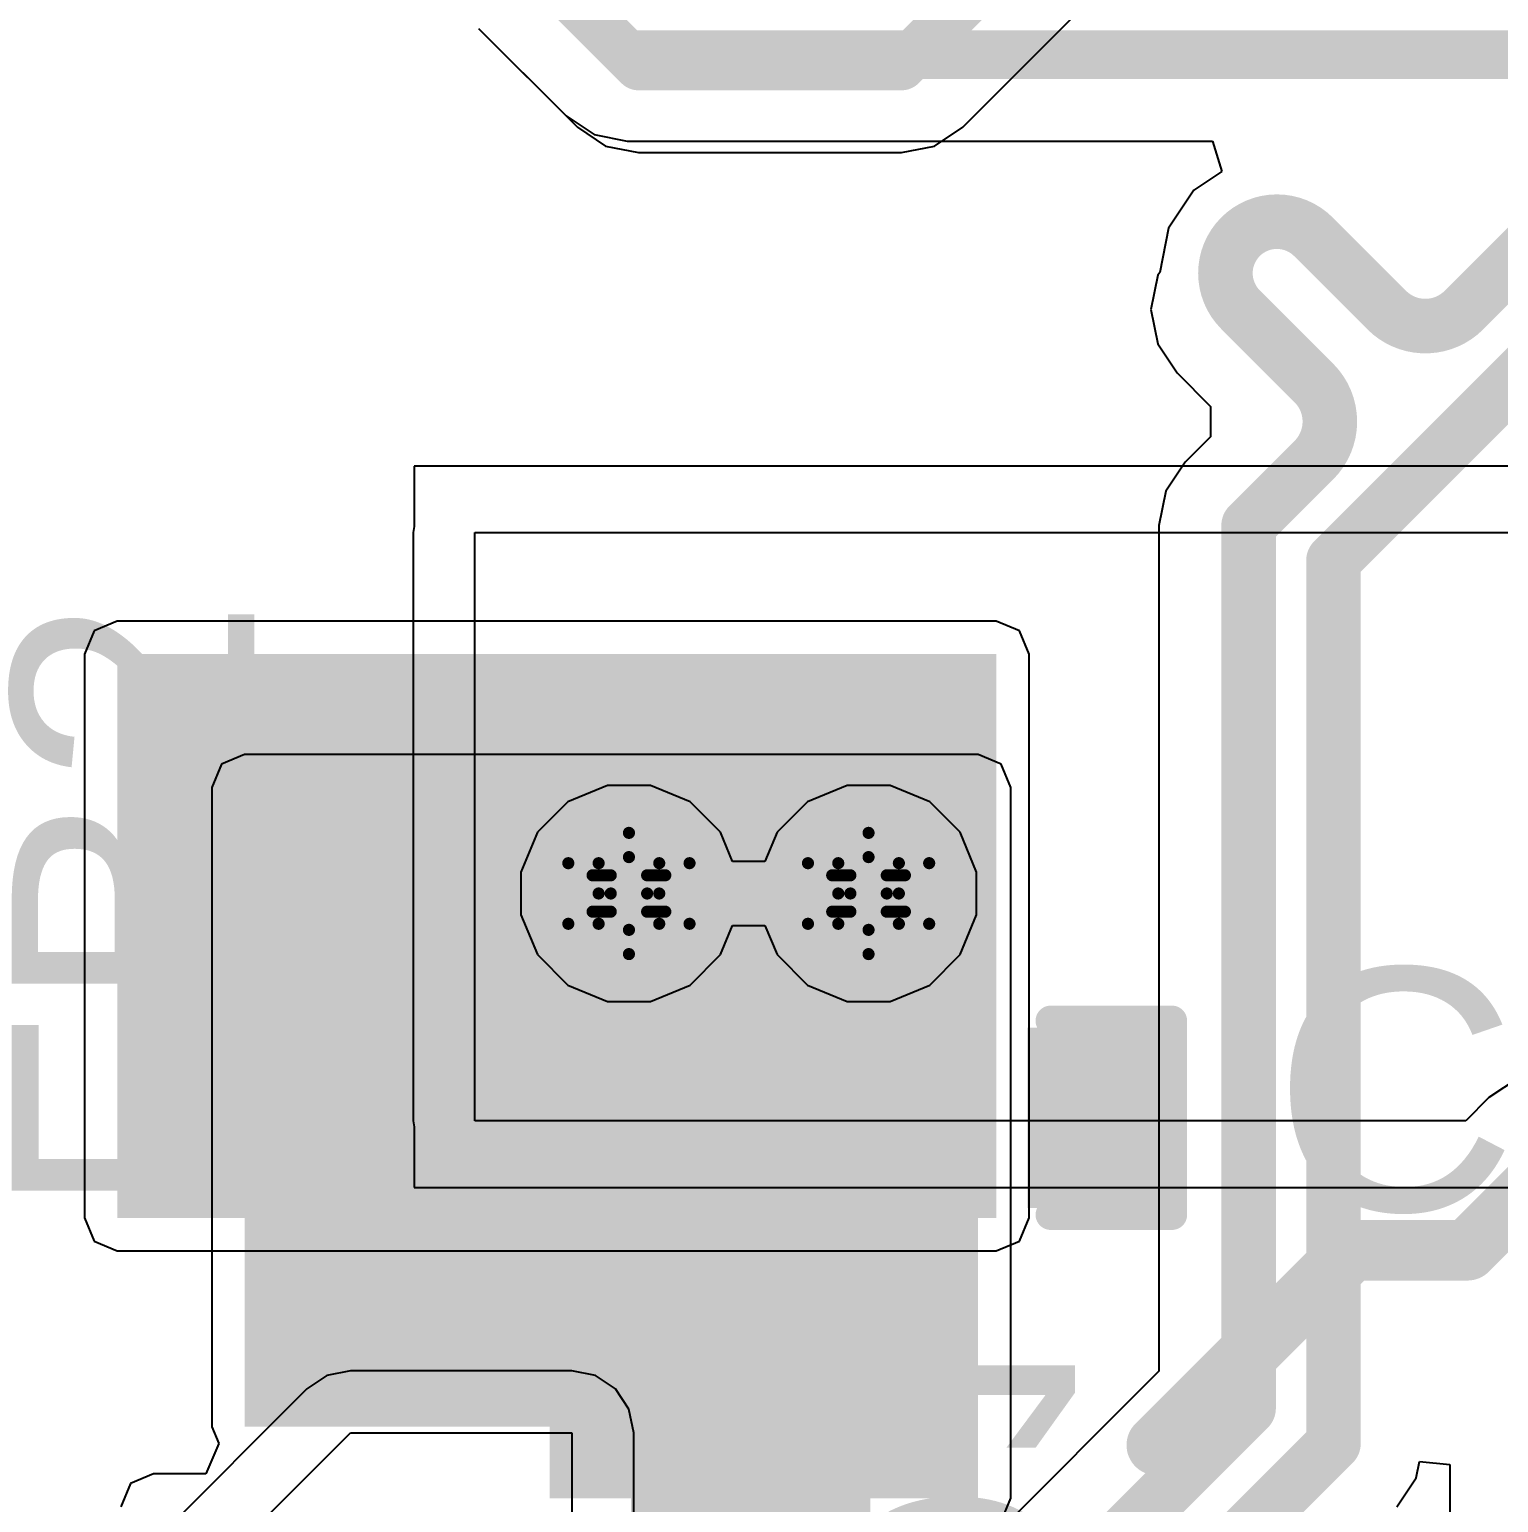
# Model space of a CAD drawing. Header units: inches. Extents: x -2.7 to 10.9, y -2.9 to 7.4.
# Drawn here: x -0.5815 to -0.3391, y 0.146 to 0.389 of the extents above; entities that cross this region are included whole.
import ezdxf

# ---------------------------------------------------------------- set-up
doc = ezdxf.new("R2010")
doc.units = ezdxf.units.IN
doc.header["$MEASUREMENT"] = 0
for name, color, linetype in [('Board Outline', 216, 'Continuous'), ('Bottom Layer', 5, 'Continuous'), ('Bottom Overlay', 54, 'Continuous'), ('Bottom Solder', 6, 'Continuous'), ('Drill Drawing', 1, 'Continuous'), ('Layer 2', 16, 'Continuous'), ('Layer 3', 76, 'Continuous'), ('Top Layer', 1, 'Continuous'), ('Top Overlay', 2, 'Continuous'), ('Top Paste', 8, 'Continuous'), ('Top Solder', 216, 'Continuous'), ('Via Holes', 16, 'Continuous')]:
    doc.layers.add(name, color=color, linetype=linetype)
doc.styles.add('Arial', font='', dxfattribs={"height": 0.2})
doc.styles.get('Arial').set_extended_font_data('Arial')

# ---------------------------------------------------------------- blocks, each defined once
blk = doc.blocks.new('IND_0603__1608_M_______258')
at = {"layer": 'Top Layer'}
for points in [[(-0.03937, 0.01574805), (-0.015748, 0.01574805), (-0.015748, -0.01574805), (-0.03937, -0.01574805)], [(0.0157481, 0.01574805), (0.0393701, 0.01574805), (0.0393701, -0.01574805), (0.0157481, -0.01574805)]]:
    blk.add_hatch(color=1, dxfattribs=at).paths.add_polyline_path(points)
at = {"layer": 'Top Paste'}
for points in [[(-0.03937, 0.01574805), (-0.015748, 0.01574805), (-0.015748, -0.01574805), (-0.03937, -0.01574805)], [(0.0157481, 0.01574805), (0.0393701, 0.01574805), (0.0393701, -0.01574805), (0.0157481, -0.01574805)]]:
    blk.add_hatch(color=8, dxfattribs=at).paths.add_polyline_path(points)
at = {"layer": 'Top Solder'}
for points in [[(-0.04337, 0.01974805), (-0.011748, 0.01974805), (-0.011748, -0.01974805), (-0.04337, -0.01974805)], [(0.0117481, 0.01974805), (0.0433701, 0.01974805), (0.0433701, -0.01974805), (0.0117481, -0.01974805)]]:
    blk.add_hatch(color=216, dxfattribs=at).paths.add_polyline_path(points)
at = {"layer": 'Top Overlay'}
for points in [[(-0.008, 0.018, 0.005, 0.005, 0), (0.009, 0.018, 0.005, 0.005, 0)], [(-0.008, -0.018, 0.005, 0.005, 0), (0.009, -0.018, 0.005, 0.005, 0)]]:
    blk.add_lwpolyline(points, format="xyseb", dxfattribs=at)
for points in [[(-0.00925, 0.018, 0.0025, 0.0025, 1), (-0.00675, 0.018, 0.0025, 0.0025, 1)], [(0.00775, 0.018, 0.0025, 0.0025, 1), (0.01025, 0.018, 0.0025, 0.0025, 1)], [(-0.00925, -0.018, 0.0025, 0.0025, 1), (-0.00675, -0.018, 0.0025, 0.0025, 1)], [(0.00775, -0.018, 0.0025, 0.0025, 1), (0.01025, -0.018, 0.0025, 0.0025, 1)]]:
    blk.add_lwpolyline(points, format="xyseb", close=True, dxfattribs=at)
blk = doc.blocks.new('C___0402_333')
at = {"layer": 'Top Layer'}
for points in [[(-0.0275, -0.0125), (-0.0275, 0.0125), (-0.009499999999999998, 0.0125), (-0.009500000000000001, -0.0125)], [(0.009499999999999998, -0.0125), (0.009500000000000001, 0.0125), (0.0275, 0.0125), (0.0275, -0.0125)]]:
    blk.add_hatch(color=1, dxfattribs=at).paths.add_polyline_path(points)
at = {"layer": 'Top Paste'}
for points in [[(-0.0275, -0.0125), (-0.0275, 0.0125), (-0.009499999999999998, 0.0125), (-0.009500000000000001, -0.0125)], [(0.009499999999999998, -0.0125), (0.009500000000000001, 0.0125), (0.0275, 0.0125), (0.0275, -0.0125)]]:
    blk.add_hatch(color=8, dxfattribs=at).paths.add_polyline_path(points)
at = {"layer": 'Top Solder'}
for points in [[(-0.0298622, -0.0148622), (-0.0298622, 0.0148622), (-0.007137799999999999, 0.0148622), (-0.007137800000000001, -0.0148622)], [(0.007137799999999999, -0.0148622), (0.007137800000000001, 0.0148622), (0.0298622, 0.0148622), (0.0298622, -0.0148622)]]:
    blk.add_hatch(color=216, dxfattribs=at).paths.add_polyline_path(points)
at = {"layer": 'Top Overlay'}
for points in [[(-0.031, 0.016, 0.005, 0.005, 0), (-0.031, -0.016, 0.005, 0.005, 0)], [(-0.011, 0.016, 0.005, 0.005, 0), (-0.031, 0.016, 0.005, 0.005, 0)], [(0.031, 0.016, 0.005, 0.005, 0), (0.011, 0.016, 0.005, 0.005, 0)], [(0.031, 0.016, 0.005, 0.005, 0), (0.031, -0.016, 0.005, 0.005, 0)], [(-0.011, -0.016, 0.005, 0.005, 0), (-0.031, -0.016, 0.005, 0.005, 0)], [(0.031, -0.016, 0.005, 0.005, 0), (0.011, -0.016, 0.005, 0.005, 0)]]:
    blk.add_lwpolyline(points, format="xyseb", dxfattribs=at)
for points in [[(-0.03225, 0.016, 0.0025, 0.0025, 1), (-0.02975, 0.016, 0.0025, 0.0025, 1)], [(-0.03225, 0.016, 0.0025, 0.0025, 1), (-0.02975, 0.016, 0.0025, 0.0025, 1)], [(-0.01225, 0.016, 0.0025, 0.0025, 1), (-0.00975, 0.016, 0.0025, 0.0025, 1)], [(0.00975, 0.016, 0.0025, 0.0025, 1), (0.01225, 0.016, 0.0025, 0.0025, 1)], [(0.02975, 0.016, 0.0025, 0.0025, 1), (0.03225, 0.016, 0.0025, 0.0025, 1)], [(0.02975, 0.016, 0.0025, 0.0025, 1), (0.03225, 0.016, 0.0025, 0.0025, 1)], [(-0.03225, -0.016, 0.0025, 0.0025, 1), (-0.02975, -0.016, 0.0025, 0.0025, 1)], [(-0.03225, -0.016, 0.0025, 0.0025, 1), (-0.02975, -0.016, 0.0025, 0.0025, 1)], [(-0.01225, -0.016, 0.0025, 0.0025, 1), (-0.00975, -0.016, 0.0025, 0.0025, 1)], [(0.00975, -0.016, 0.0025, 0.0025, 1), (0.01225, -0.016, 0.0025, 0.0025, 1)], [(0.02975, -0.016, 0.0025, 0.0025, 1), (0.03225, -0.016, 0.0025, 0.0025, 1)], [(0.02975, -0.016, 0.0025, 0.0025, 1), (0.03225, -0.016, 0.0025, 0.0025, 1)]]:
    blk.add_lwpolyline(points, format="xyseb", close=True, dxfattribs=at)

msp = doc.modelspace()

# ---------------------------------------------------------------- hatches: boundary and pattern name
at = {"layer": 'Bottom Layer'}
msp.add_hatch(color=5, dxfattribs=at).paths.add_polyline_path([(-0.567, 0.1929815), (-0.422, 0.1929815), (-0.422, 0.2859999), (-0.567, 0.2859999)])
h = msp.add_hatch(color=5, dxfattribs=at)
edge = h.paths.add_edge_path()
edge.add_arc((-0.482586, 0.2464933), 0.011811, 0, 360)
h = msp.add_hatch(color=5, dxfattribs=at)
edge = h.paths.add_edge_path()
edge.add_arc((-0.4430551, 0.2464933), 0.011811, 0, 360)
at = {"layer": 'Bottom Solder'}
h = msp.add_hatch(color=6, dxfattribs=at)
edge = h.paths.add_edge_path()
edge.add_arc((-0.482586, 0.2464933), 0.015811, 0, 360)
h = msp.add_hatch(color=6, dxfattribs=at)
edge = h.paths.add_edge_path()
edge.add_arc((-0.4430551, 0.2464933), 0.015811, 0, 360)
at = {"layer": 'Layer 2'}
h = msp.add_hatch(color=16, dxfattribs=at)
edge = h.paths.add_edge_path()
edge.add_arc((-0.482586, 0.2464933), 0.011811, 0, 360)
h = msp.add_hatch(color=16, dxfattribs=at)
edge = h.paths.add_edge_path()
edge.add_arc((-0.4430551, 0.2464933), 0.011811, 0, 360)
at = {"layer": 'Layer 3'}
h = msp.add_hatch(color=76, dxfattribs=at)
edge = h.paths.add_edge_path()
edge.add_arc((-0.482586, 0.2464933), 0.011811, 0, 360)
h = msp.add_hatch(color=76, dxfattribs=at)
edge = h.paths.add_edge_path()
edge.add_arc((-0.4430551, 0.2464933), 0.011811, 0, 360)
at = {"layer": 'Top Layer'}
for points in [[(-0.546, 0.1585327), (-0.425, 0.1585327), (-0.425, 0.2639999), (-0.546, 0.2639999)], [(-0.425, 0.264), (-0.495684, 0.264), (-0.495684, 0.1467216), (-0.425, 0.1467216)]]:
    msp.add_hatch(color=1, dxfattribs=at).paths.add_polyline_path(points)
h = msp.add_hatch(color=1, dxfattribs=at)
edge = h.paths.add_edge_path()
edge.add_arc((-0.482586, 0.2464933), 0.011811, 0, 360)
h = msp.add_hatch(color=1, dxfattribs=at)
edge = h.paths.add_edge_path()
edge.add_arc((-0.4430551, 0.2464933), 0.011811, 0, 360)
at = {"layer": 'Top Solder'}
h = msp.add_hatch(color=216, dxfattribs=at)
edge = h.paths.add_edge_path()
edge.add_arc((-0.482586, 0.2464933), 0.015811, 0, 360)
h = msp.add_hatch(color=216, dxfattribs=at)
edge = h.paths.add_edge_path()
edge.add_arc((-0.4430551, 0.2464933), 0.015811, 0, 360)
at = {"layer": 'Via Holes'}
h = msp.add_hatch(color=7, dxfattribs=at)
edge = h.paths.add_edge_path()
edge.add_arc((-0.482586, 0.2464933), 0.0059055, 0, 360)
h = msp.add_hatch(color=7, dxfattribs=at)
edge = h.paths.add_edge_path()
edge.add_arc((-0.4430551, 0.2464933), 0.0059055, 0, 360)

# ---------------------------------------------------------------- linework, layer by layer
at = {"layer": 'Board Outline'}
msp.add_lwpolyline([(-2.4996904, 1.3779521, 0.005, 0.005, -0.7405986761017942), (2.8432952, 0.250751, 0.005, 0.005, 0)], format="xyseb", dxfattribs=at)
at = {"layer": 'Bottom Layer'}
for p, q in [((-0.507376, 0.389189), (-0.4929583, 0.3747713)), ((-0.4929583, 0.3747713), (-0.4883273, 0.3716771)), ((-0.4883273, 0.3716771), (-0.4828648, 0.3705904)), ((-0.4828648, 0.3705904), (-0.4828643, 0.3705905)), ((-0.4828643, 0.3705905), (-0.3863046, 0.3705905)), ((-0.3863046, 0.3705905), (-0.3847879, 0.3655905)), ((-0.3847879, 0.3655905), (-0.3893835, 0.36252)), ((-0.3893838, 0.3625196), (-0.393583, 0.3562349)), ((-0.3893836, 0.3625201), (-0.3893839, 0.3625197)), ((-0.3893839, 0.3625197), (-0.3893838, 0.3625196)), ((-0.3893835, 0.36252), (-0.3893836, 0.3625201)), ((-0.393583, 0.3562349), (-0.3950317, 0.3489518)), ((-0.3953546, 0.3484685), (-0.3964799, 0.3428109)), ((-0.3950317, 0.3489518), (-0.3953546, 0.3484685)), ((-0.3964799, 0.3428109), (-0.3953545, 0.3371533)), ((-0.3953545, 0.3371533), (-0.3921498, 0.332357)), ((-0.3921498, 0.332357), (-0.386635, 0.3268423)), ((-0.386635, 0.3268423), (-0.3866349, 0.3218422)), ((-0.3866349, 0.3218422), (-0.3908143, 0.3176628)), ((-0.3908143, 0.3176628), (-0.3940191, 0.3128665)), ((-0.3940191, 0.3128665), (-0.3951445, 0.3072089)), ((-0.3951445, 0.3072089), (-0.3951445, 0.1676822)), ((-0.5708269, 0.2898269), (-0.572412, 0.286)), ((-0.567, 0.291412), (-0.5708269, 0.2898269)), ((-0.422, 0.291412), (-0.567, 0.291412)), ((-0.4181731, 0.2898269), (-0.422, 0.291412)), ((-0.416588, 0.286), (-0.4181731, 0.2898269)), ((-0.572412, 0.286), (-0.572412, 0.1929815)), ((-0.416588, 0.1929815), (-0.416588, 0.286)), ((-0.572412, 0.1929815), (-0.5708269, 0.1891546)), ((-0.4181731, 0.1891546), (-0.416588, 0.1929815)), ((-0.5708269, 0.1891546), (-0.567, 0.1875695)), ((-0.567, 0.1875695), (-0.422, 0.1875695)), ((-0.422, 0.1875695), (-0.4181731, 0.1891546)), ((-0.5284978, 0.1677442), (-0.5323996, 0.1669681)), ((-0.492, 0.1677442), (-0.5284978, 0.1677442)), ((-0.4880982, 0.1669681), (-0.492, 0.1677442)), ((-0.3951445, 0.1676822), (-0.4425571, 0.1202695)), ((-0.5323996, 0.1669681), (-0.5357074, 0.1647579)), ((-0.4847904, 0.1647579), (-0.4880982, 0.1669681)), ((-0.5357074, 0.1647579), (-0.5789808, 0.1214844)), ((-0.4825802, 0.1614501), (-0.4847904, 0.1647579)), ((-0.4818041, 0.1575483), (-0.4825802, 0.1614501)), ((-0.5747575, 0.1112885), (-0.5284978, 0.1575483)), ((-0.5284978, 0.1575483), (-0.492, 0.1575483)), ((-0.492, 0.1575483), (-0.492, 0.0482964)), ((-0.4818041, 0.08845), (-0.4818041, 0.1575483)), ((-0.3527017, 0.1501019), (-0.3521716, 0.1527667)), ((-0.3521716, 0.1527667), (-0.3471716, 0.1522743)), ((-0.3471716, 0.1522743), (-0.3471716, 0.0433288)), ((-0.3559064, 0.1453056), (-0.3527017, 0.1501019))]:
    msp.add_line(p, q, dxfattribs=at)
for points in [[(-0.505, 0.407, 0.008, 0.008, 0), (-0.4828648, 0.3848648, 0.008, 0.008, 0)], [(-0.4828648, 0.3848648, 0.008, 0.008, 0), (-0.260069, 0.3848648, 0.008, 0.008, 0)], [(-0.3448422, 0.3427271, 0.009, 0.009, 0), (-0.3209013, 0.366668, 0.009, 0.009, 0)], [(-0.3816958, 0.3548319, 0.009, 0.009, -0.4142086892745632), (-0.3696751, 0.3548318, 0.009, 0.009, 0)], [(-0.3816958, 0.3428111, 0.009, 0.009, -0.4142135623730951), (-0.3816958, 0.3548319, 0.009, 0.009, 0)], [(-0.3696751, 0.3548318, 0.009, 0.009, 0), (-0.3575702, 0.3427271, 0.009, 0.009, 0)], [(-0.3663604, 0.30141, 0.009, 0.009, 0), (-0.3151024, 0.352668, 0.009, 0.009, 0)], [(-0.3816959, 0.342811, 0.009, 0.009, 0), (-0.369591, 0.3307063, 0.009, 0.009, 0)], [(-0.3575703, 0.342727, 0.009, 0.009, 0), (-0.3575702, 0.3427271, 0.009, 0.009, 0)], [(-0.3448422, 0.3427271, 0.009, 0.009, -0.4142181647253174), (-0.3575702, 0.3427271, 0.009, 0.009, 0)], [(-0.3695911, 0.3307062, 0.009, 0.009, 0), (-0.369591, 0.3307063, 0.009, 0.009, 0)], [(-0.369591, 0.3307063, 0.009, 0.009, -0.4142135623730951), (-0.369591, 0.3179783, 0.009, 0.009, 0)], [(-0.3727732, 0.3147961, 0.009, 0.009, 0), (-0.369591, 0.3179783, 0.009, 0.009, 0)], [(-0.3803604, 0.3072089, 0.009, 0.009, 0), (-0.3727732, 0.3147961, 0.009, 0.009, 0)], [(-0.3803604, 0.1615584, 0.009, 0.009, 0), (-0.3803604, 0.3072089, 0.009, 0.009, 0)], [(-0.3663604, 0.1557595, 0.009, 0.009, 0), (-0.3663604, 0.30141, 0.009, 0.009, 0)], [(-0.4321032, 0.1098156, 0.009, 0.009, 0), (-0.3803604, 0.1615584, 0.009, 0.009, 0)], [(-0.4181032, 0.1040167, 0.009, 0.009, 0), (-0.3663604, 0.1557595, 0.009, 0.009, 0)]]:
    msp.add_lwpolyline(points, format="xyseb", dxfattribs=at)
for points in [[(-0.4848648, 0.3848648, 0.004, 0.004, 1), (-0.4808648, 0.3848648, 0.004, 0.004, 1)], [(-0.4848648, 0.3848648, 0.004, 0.004, 1), (-0.4808648, 0.3848648, 0.004, 0.004, 1)], [(-0.3839458, 0.3548319, 0.0045, 0.0045, 1), (-0.3794458, 0.3548319, 0.0045, 0.0045, 1)], [(-0.3839458, 0.3548319, 0.0045, 0.0045, 1), (-0.3794458, 0.3548319, 0.0045, 0.0045, 1)], [(-0.3719251, 0.3548318, 0.0045, 0.0045, 1), (-0.3674251, 0.3548318, 0.0045, 0.0045, 1)], [(-0.3719251, 0.3548318, 0.0045, 0.0045, 1), (-0.3674251, 0.3548318, 0.0045, 0.0045, 1)], [(-0.3839459, 0.342811, 0.0045, 0.0045, 1), (-0.3794459, 0.342811, 0.0045, 0.0045, 1)], [(-0.3839458, 0.3428111, 0.0045, 0.0045, 1), (-0.3794458, 0.3428111, 0.0045, 0.0045, 1)], [(-0.3598203, 0.342727, 0.0045, 0.0045, 1), (-0.3553203, 0.342727, 0.0045, 0.0045, 1)], [(-0.3598202, 0.3427271, 0.0045, 0.0045, 1), (-0.3553202, 0.3427271, 0.0045, 0.0045, 1)], [(-0.3598202, 0.3427271, 0.0045, 0.0045, 1), (-0.3553202, 0.3427271, 0.0045, 0.0045, 1)], [(-0.3598202, 0.3427271, 0.0045, 0.0045, 1), (-0.3553202, 0.3427271, 0.0045, 0.0045, 1)], [(-0.3470922, 0.3427271, 0.0045, 0.0045, 1), (-0.3425922, 0.3427271, 0.0045, 0.0045, 1)], [(-0.3470922, 0.3427271, 0.0045, 0.0045, 1), (-0.3425922, 0.3427271, 0.0045, 0.0045, 1)], [(-0.3718411, 0.3307062, 0.0045, 0.0045, 1), (-0.3673411, 0.3307062, 0.0045, 0.0045, 1)], [(-0.371841, 0.3307063, 0.0045, 0.0045, 1), (-0.367341, 0.3307063, 0.0045, 0.0045, 1)], [(-0.371841, 0.3307063, 0.0045, 0.0045, 1), (-0.367341, 0.3307063, 0.0045, 0.0045, 1)], [(-0.371841, 0.3307063, 0.0045, 0.0045, 1), (-0.367341, 0.3307063, 0.0045, 0.0045, 1)], [(-0.371841, 0.3179783, 0.0045, 0.0045, 1), (-0.367341, 0.3179783, 0.0045, 0.0045, 1)], [(-0.371841, 0.3179783, 0.0045, 0.0045, 1), (-0.367341, 0.3179783, 0.0045, 0.0045, 1)], [(-0.3750232, 0.3147961, 0.0045, 0.0045, 1), (-0.3705232, 0.3147961, 0.0045, 0.0045, 1)], [(-0.3750232, 0.3147961, 0.0045, 0.0045, 1), (-0.3705232, 0.3147961, 0.0045, 0.0045, 1)], [(-0.3826104, 0.3072089, 0.0045, 0.0045, 1), (-0.3781104, 0.3072089, 0.0045, 0.0045, 1)], [(-0.3826104, 0.3072089, 0.0045, 0.0045, 1), (-0.3781104, 0.3072089, 0.0045, 0.0045, 1)], [(-0.3686104, 0.30141, 0.0045, 0.0045, 1), (-0.3641104, 0.30141, 0.0045, 0.0045, 1)], [(-0.3686104, 0.30141, 0.0045, 0.0045, 1), (-0.3641104, 0.30141, 0.0045, 0.0045, 1)], [(-0.3826104, 0.1615584, 0.0045, 0.0045, 1), (-0.3781104, 0.1615584, 0.0045, 0.0045, 1)], [(-0.3826104, 0.1615584, 0.0045, 0.0045, 1), (-0.3781104, 0.1615584, 0.0045, 0.0045, 1)], [(-0.3686104, 0.1557595, 0.0045, 0.0045, 1), (-0.3641104, 0.1557595, 0.0045, 0.0045, 1)], [(-0.3686104, 0.1557595, 0.0045, 0.0045, 1), (-0.3641104, 0.1557595, 0.0045, 0.0045, 1)]]:
    msp.add_lwpolyline(points, format="xyseb", close=True, dxfattribs=at)
at = {"layer": 'Drill Drawing'}
for points in [[(-0.487586, 0.2514933, 0.002, 0.002, 0), (-0.482586, 0.2564933, 0.002, 0.002, 0)], [(-0.482586, 0.2564933, 0.002, 0.002, 0), (-0.477586, 0.2514933, 0.002, 0.002, 0)], [(-0.4480551, 0.2514933, 0.002, 0.002, 0), (-0.4430551, 0.2564933, 0.002, 0.002, 0)], [(-0.4430551, 0.2564933, 0.002, 0.002, 0), (-0.4380551, 0.2514933, 0.002, 0.002, 0)], [(-0.485586, 0.2494933, 0.002, 0.002, 0), (-0.482586, 0.2524933, 0.002, 0.002, 0)], [(-0.482586, 0.2524933, 0.002, 0.002, 0), (-0.479586, 0.2494933, 0.002, 0.002, 0)], [(-0.4460551, 0.2494933, 0.002, 0.002, 0), (-0.4430551, 0.2524933, 0.002, 0.002, 0)], [(-0.4430551, 0.2524933, 0.002, 0.002, 0), (-0.4400551, 0.2494933, 0.002, 0.002, 0)], [(-0.492586, 0.2514933, 0.002, 0.002, 0), (-0.487586, 0.2464933, 0.002, 0.002, 0)], [(-0.492586, 0.2514933, 0.002, 0.002, 0), (-0.487586, 0.2514933, 0.002, 0.002, 0)], [(-0.488586, 0.2494933, 0.002, 0.002, 0), (-0.485586, 0.2464933, 0.002, 0.002, 0)], [(-0.488586, 0.2494933, 0.002, 0.002, 0), (-0.485586, 0.2494933, 0.002, 0.002, 0)], [(-0.479586, 0.2494933, 0.002, 0.002, 0), (-0.476586, 0.2494933, 0.002, 0.002, 0)], [(-0.479586, 0.2464933, 0.002, 0.002, 0), (-0.476586, 0.2494933, 0.002, 0.002, 0)], [(-0.477586, 0.2514933, 0.002, 0.002, 0), (-0.472586, 0.2514933, 0.002, 0.002, 0)], [(-0.477586, 0.2464933, 0.002, 0.002, 0), (-0.472586, 0.2514933, 0.002, 0.002, 0)], [(-0.4530551, 0.2514933, 0.002, 0.002, 0), (-0.4480551, 0.2464933, 0.002, 0.002, 0)], [(-0.4530551, 0.2514933, 0.002, 0.002, 0), (-0.4480551, 0.2514933, 0.002, 0.002, 0)], [(-0.4490551, 0.2494933, 0.002, 0.002, 0), (-0.4460551, 0.2464933, 0.002, 0.002, 0)], [(-0.4490551, 0.2494933, 0.002, 0.002, 0), (-0.4460551, 0.2494933, 0.002, 0.002, 0)], [(-0.4400551, 0.2494933, 0.002, 0.002, 0), (-0.4370551, 0.2494933, 0.002, 0.002, 0)], [(-0.4400551, 0.2464933, 0.002, 0.002, 0), (-0.4370551, 0.2494933, 0.002, 0.002, 0)], [(-0.4380551, 0.2514933, 0.002, 0.002, 0), (-0.4330551, 0.2514933, 0.002, 0.002, 0)], [(-0.4380551, 0.2464933, 0.002, 0.002, 0), (-0.4330551, 0.2514933, 0.002, 0.002, 0)], [(-0.492586, 0.2414933, 0.002, 0.002, 0), (-0.487586, 0.2464933, 0.002, 0.002, 0)], [(-0.488586, 0.2434933, 0.002, 0.002, 0), (-0.485586, 0.2464933, 0.002, 0.002, 0)], [(-0.479586, 0.2464933, 0.002, 0.002, 0), (-0.476586, 0.2434933, 0.002, 0.002, 0)], [(-0.477586, 0.2464933, 0.002, 0.002, 0), (-0.472586, 0.2414933, 0.002, 0.002, 0)], [(-0.4530551, 0.2414933, 0.002, 0.002, 0), (-0.4480551, 0.2464933, 0.002, 0.002, 0)], [(-0.4490551, 0.2434933, 0.002, 0.002, 0), (-0.4460551, 0.2464933, 0.002, 0.002, 0)], [(-0.4400551, 0.2464933, 0.002, 0.002, 0), (-0.4370551, 0.2434933, 0.002, 0.002, 0)], [(-0.4380551, 0.2464933, 0.002, 0.002, 0), (-0.4330551, 0.2414933, 0.002, 0.002, 0)], [(-0.488586, 0.2434933, 0.002, 0.002, 0), (-0.485586, 0.2434933, 0.002, 0.002, 0)], [(-0.485586, 0.2434933, 0.002, 0.002, 0), (-0.482586, 0.2404933, 0.002, 0.002, 0)], [(-0.482586, 0.2404933, 0.002, 0.002, 0), (-0.479586, 0.2434933, 0.002, 0.002, 0)], [(-0.479586, 0.2434933, 0.002, 0.002, 0), (-0.476586, 0.2434933, 0.002, 0.002, 0)], [(-0.4490551, 0.2434933, 0.002, 0.002, 0), (-0.4460551, 0.2434933, 0.002, 0.002, 0)], [(-0.4460551, 0.2434933, 0.002, 0.002, 0), (-0.4430551, 0.2404933, 0.002, 0.002, 0)], [(-0.4430551, 0.2404933, 0.002, 0.002, 0), (-0.4400551, 0.2434933, 0.002, 0.002, 0)], [(-0.4400551, 0.2434933, 0.002, 0.002, 0), (-0.4370551, 0.2434933, 0.002, 0.002, 0)], [(-0.492586, 0.2414933, 0.002, 0.002, 0), (-0.487586, 0.2414933, 0.002, 0.002, 0)], [(-0.487586, 0.2414933, 0.002, 0.002, 0), (-0.482586, 0.2364933, 0.002, 0.002, 0)], [(-0.482586, 0.2364933, 0.002, 0.002, 0), (-0.477586, 0.2414933, 0.002, 0.002, 0)], [(-0.477586, 0.2414933, 0.002, 0.002, 0), (-0.472586, 0.2414933, 0.002, 0.002, 0)], [(-0.4530551, 0.2414933, 0.002, 0.002, 0), (-0.4480551, 0.2414933, 0.002, 0.002, 0)], [(-0.4480551, 0.2414933, 0.002, 0.002, 0), (-0.4430551, 0.2364933, 0.002, 0.002, 0)], [(-0.4430551, 0.2364933, 0.002, 0.002, 0), (-0.4380551, 0.2414933, 0.002, 0.002, 0)], [(-0.4380551, 0.2414933, 0.002, 0.002, 0), (-0.4330551, 0.2414933, 0.002, 0.002, 0)]]:
    msp.add_lwpolyline(points, format="xyseb", dxfattribs=at)
for points in [[(-0.483086, 0.2564933, 0.001, 0.001, 1), (-0.482086, 0.2564933, 0.001, 0.001, 1)], [(-0.483086, 0.2564933, 0.001, 0.001, 1), (-0.482086, 0.2564933, 0.001, 0.001, 1)], [(-0.4435551, 0.2564933, 0.001, 0.001, 1), (-0.4425551, 0.2564933, 0.001, 0.001, 1)], [(-0.4435551, 0.2564933, 0.001, 0.001, 1), (-0.4425551, 0.2564933, 0.001, 0.001, 1)], [(-0.483086, 0.2524933, 0.001, 0.001, 1), (-0.482086, 0.2524933, 0.001, 0.001, 1)], [(-0.483086, 0.2524933, 0.001, 0.001, 1), (-0.482086, 0.2524933, 0.001, 0.001, 1)], [(-0.4435551, 0.2524933, 0.001, 0.001, 1), (-0.4425551, 0.2524933, 0.001, 0.001, 1)], [(-0.4435551, 0.2524933, 0.001, 0.001, 1), (-0.4425551, 0.2524933, 0.001, 0.001, 1)], [(-0.493086, 0.2514933, 0.001, 0.001, 1), (-0.492086, 0.2514933, 0.001, 0.001, 1)], [(-0.493086, 0.2514933, 0.001, 0.001, 1), (-0.492086, 0.2514933, 0.001, 0.001, 1)], [(-0.489086, 0.2494933, 0.001, 0.001, 1), (-0.488086, 0.2494933, 0.001, 0.001, 1)], [(-0.489086, 0.2494933, 0.001, 0.001, 1), (-0.488086, 0.2494933, 0.001, 0.001, 1)], [(-0.488086, 0.2514933, 0.001, 0.001, 1), (-0.487086, 0.2514933, 0.001, 0.001, 1)], [(-0.488086, 0.2514933, 0.001, 0.001, 1), (-0.487086, 0.2514933, 0.001, 0.001, 1)], [(-0.486086, 0.2494933, 0.001, 0.001, 1), (-0.485086, 0.2494933, 0.001, 0.001, 1)], [(-0.486086, 0.2494933, 0.001, 0.001, 1), (-0.485086, 0.2494933, 0.001, 0.001, 1)], [(-0.480086, 0.2494933, 0.001, 0.001, 1), (-0.479086, 0.2494933, 0.001, 0.001, 1)], [(-0.480086, 0.2494933, 0.001, 0.001, 1), (-0.479086, 0.2494933, 0.001, 0.001, 1)], [(-0.478086, 0.2514933, 0.001, 0.001, 1), (-0.477086, 0.2514933, 0.001, 0.001, 1)], [(-0.478086, 0.2514933, 0.001, 0.001, 1), (-0.477086, 0.2514933, 0.001, 0.001, 1)], [(-0.477086, 0.2494933, 0.001, 0.001, 1), (-0.476086, 0.2494933, 0.001, 0.001, 1)], [(-0.477086, 0.2494933, 0.001, 0.001, 1), (-0.476086, 0.2494933, 0.001, 0.001, 1)], [(-0.473086, 0.2514933, 0.001, 0.001, 1), (-0.472086, 0.2514933, 0.001, 0.001, 1)], [(-0.473086, 0.2514933, 0.001, 0.001, 1), (-0.472086, 0.2514933, 0.001, 0.001, 1)], [(-0.4535551, 0.2514933, 0.001, 0.001, 1), (-0.4525551, 0.2514933, 0.001, 0.001, 1)], [(-0.4535551, 0.2514933, 0.001, 0.001, 1), (-0.4525551, 0.2514933, 0.001, 0.001, 1)], [(-0.4495551, 0.2494933, 0.001, 0.001, 1), (-0.4485551, 0.2494933, 0.001, 0.001, 1)], [(-0.4495551, 0.2494933, 0.001, 0.001, 1), (-0.4485551, 0.2494933, 0.001, 0.001, 1)], [(-0.4485551, 0.2514933, 0.001, 0.001, 1), (-0.4475551, 0.2514933, 0.001, 0.001, 1)], [(-0.4485551, 0.2514933, 0.001, 0.001, 1), (-0.4475551, 0.2514933, 0.001, 0.001, 1)], [(-0.4465551, 0.2494933, 0.001, 0.001, 1), (-0.4455551, 0.2494933, 0.001, 0.001, 1)], [(-0.4465551, 0.2494933, 0.001, 0.001, 1), (-0.4455551, 0.2494933, 0.001, 0.001, 1)], [(-0.4405551, 0.2494933, 0.001, 0.001, 1), (-0.4395551, 0.2494933, 0.001, 0.001, 1)], [(-0.4405551, 0.2494933, 0.001, 0.001, 1), (-0.4395551, 0.2494933, 0.001, 0.001, 1)], [(-0.4385551, 0.2514933, 0.001, 0.001, 1), (-0.4375551, 0.2514933, 0.001, 0.001, 1)], [(-0.4385551, 0.2514933, 0.001, 0.001, 1), (-0.4375551, 0.2514933, 0.001, 0.001, 1)], [(-0.4375551, 0.2494933, 0.001, 0.001, 1), (-0.4365551, 0.2494933, 0.001, 0.001, 1)], [(-0.4375551, 0.2494933, 0.001, 0.001, 1), (-0.4365551, 0.2494933, 0.001, 0.001, 1)], [(-0.4335551, 0.2514933, 0.001, 0.001, 1), (-0.4325551, 0.2514933, 0.001, 0.001, 1)], [(-0.4335551, 0.2514933, 0.001, 0.001, 1), (-0.4325551, 0.2514933, 0.001, 0.001, 1)], [(-0.488086, 0.2464933, 0.001, 0.001, 1), (-0.487086, 0.2464933, 0.001, 0.001, 1)], [(-0.488086, 0.2464933, 0.001, 0.001, 1), (-0.487086, 0.2464933, 0.001, 0.001, 1)], [(-0.486086, 0.2464933, 0.001, 0.001, 1), (-0.485086, 0.2464933, 0.001, 0.001, 1)], [(-0.486086, 0.2464933, 0.001, 0.001, 1), (-0.485086, 0.2464933, 0.001, 0.001, 1)], [(-0.480086, 0.2464933, 0.001, 0.001, 1), (-0.479086, 0.2464933, 0.001, 0.001, 1)], [(-0.480086, 0.2464933, 0.001, 0.001, 1), (-0.479086, 0.2464933, 0.001, 0.001, 1)], [(-0.478086, 0.2464933, 0.001, 0.001, 1), (-0.477086, 0.2464933, 0.001, 0.001, 1)], [(-0.478086, 0.2464933, 0.001, 0.001, 1), (-0.477086, 0.2464933, 0.001, 0.001, 1)], [(-0.4485551, 0.2464933, 0.001, 0.001, 1), (-0.4475551, 0.2464933, 0.001, 0.001, 1)], [(-0.4485551, 0.2464933, 0.001, 0.001, 1), (-0.4475551, 0.2464933, 0.001, 0.001, 1)], [(-0.4465551, 0.2464933, 0.001, 0.001, 1), (-0.4455551, 0.2464933, 0.001, 0.001, 1)], [(-0.4465551, 0.2464933, 0.001, 0.001, 1), (-0.4455551, 0.2464933, 0.001, 0.001, 1)], [(-0.4405551, 0.2464933, 0.001, 0.001, 1), (-0.4395551, 0.2464933, 0.001, 0.001, 1)], [(-0.4405551, 0.2464933, 0.001, 0.001, 1), (-0.4395551, 0.2464933, 0.001, 0.001, 1)], [(-0.4385551, 0.2464933, 0.001, 0.001, 1), (-0.4375551, 0.2464933, 0.001, 0.001, 1)], [(-0.4385551, 0.2464933, 0.001, 0.001, 1), (-0.4375551, 0.2464933, 0.001, 0.001, 1)], [(-0.489086, 0.2434933, 0.001, 0.001, 1), (-0.488086, 0.2434933, 0.001, 0.001, 1)], [(-0.489086, 0.2434933, 0.001, 0.001, 1), (-0.488086, 0.2434933, 0.001, 0.001, 1)], [(-0.486086, 0.2434933, 0.001, 0.001, 1), (-0.485086, 0.2434933, 0.001, 0.001, 1)], [(-0.486086, 0.2434933, 0.001, 0.001, 1), (-0.485086, 0.2434933, 0.001, 0.001, 1)], [(-0.480086, 0.2434933, 0.001, 0.001, 1), (-0.479086, 0.2434933, 0.001, 0.001, 1)], [(-0.480086, 0.2434933, 0.001, 0.001, 1), (-0.479086, 0.2434933, 0.001, 0.001, 1)], [(-0.477086, 0.2434933, 0.001, 0.001, 1), (-0.476086, 0.2434933, 0.001, 0.001, 1)], [(-0.477086, 0.2434933, 0.001, 0.001, 1), (-0.476086, 0.2434933, 0.001, 0.001, 1)], [(-0.4495551, 0.2434933, 0.001, 0.001, 1), (-0.4485551, 0.2434933, 0.001, 0.001, 1)], [(-0.4495551, 0.2434933, 0.001, 0.001, 1), (-0.4485551, 0.2434933, 0.001, 0.001, 1)], [(-0.4465551, 0.2434933, 0.001, 0.001, 1), (-0.4455551, 0.2434933, 0.001, 0.001, 1)], [(-0.4465551, 0.2434933, 0.001, 0.001, 1), (-0.4455551, 0.2434933, 0.001, 0.001, 1)], [(-0.4405551, 0.2434933, 0.001, 0.001, 1), (-0.4395551, 0.2434933, 0.001, 0.001, 1)], [(-0.4405551, 0.2434933, 0.001, 0.001, 1), (-0.4395551, 0.2434933, 0.001, 0.001, 1)], [(-0.4375551, 0.2434933, 0.001, 0.001, 1), (-0.4365551, 0.2434933, 0.001, 0.001, 1)], [(-0.4375551, 0.2434933, 0.001, 0.001, 1), (-0.4365551, 0.2434933, 0.001, 0.001, 1)], [(-0.493086, 0.2414933, 0.001, 0.001, 1), (-0.492086, 0.2414933, 0.001, 0.001, 1)], [(-0.493086, 0.2414933, 0.001, 0.001, 1), (-0.492086, 0.2414933, 0.001, 0.001, 1)], [(-0.488086, 0.2414933, 0.001, 0.001, 1), (-0.487086, 0.2414933, 0.001, 0.001, 1)], [(-0.488086, 0.2414933, 0.001, 0.001, 1), (-0.487086, 0.2414933, 0.001, 0.001, 1)], [(-0.483086, 0.2404933, 0.001, 0.001, 1), (-0.482086, 0.2404933, 0.001, 0.001, 1)], [(-0.483086, 0.2404933, 0.001, 0.001, 1), (-0.482086, 0.2404933, 0.001, 0.001, 1)], [(-0.478086, 0.2414933, 0.001, 0.001, 1), (-0.477086, 0.2414933, 0.001, 0.001, 1)], [(-0.478086, 0.2414933, 0.001, 0.001, 1), (-0.477086, 0.2414933, 0.001, 0.001, 1)], [(-0.473086, 0.2414933, 0.001, 0.001, 1), (-0.472086, 0.2414933, 0.001, 0.001, 1)], [(-0.473086, 0.2414933, 0.001, 0.001, 1), (-0.472086, 0.2414933, 0.001, 0.001, 1)], [(-0.4535551, 0.2414933, 0.001, 0.001, 1), (-0.4525551, 0.2414933, 0.001, 0.001, 1)], [(-0.4535551, 0.2414933, 0.001, 0.001, 1), (-0.4525551, 0.2414933, 0.001, 0.001, 1)], [(-0.4485551, 0.2414933, 0.001, 0.001, 1), (-0.4475551, 0.2414933, 0.001, 0.001, 1)], [(-0.4485551, 0.2414933, 0.001, 0.001, 1), (-0.4475551, 0.2414933, 0.001, 0.001, 1)], [(-0.4435551, 0.2404933, 0.001, 0.001, 1), (-0.4425551, 0.2404933, 0.001, 0.001, 1)], [(-0.4435551, 0.2404933, 0.001, 0.001, 1), (-0.4425551, 0.2404933, 0.001, 0.001, 1)], [(-0.4385551, 0.2414933, 0.001, 0.001, 1), (-0.4375551, 0.2414933, 0.001, 0.001, 1)], [(-0.4385551, 0.2414933, 0.001, 0.001, 1), (-0.4375551, 0.2414933, 0.001, 0.001, 1)], [(-0.4335551, 0.2414933, 0.001, 0.001, 1), (-0.4325551, 0.2414933, 0.001, 0.001, 1)], [(-0.4335551, 0.2414933, 0.001, 0.001, 1), (-0.4325551, 0.2414933, 0.001, 0.001, 1)], [(-0.483086, 0.2364933, 0.001, 0.001, 1), (-0.482086, 0.2364933, 0.001, 0.001, 1)], [(-0.483086, 0.2364933, 0.001, 0.001, 1), (-0.482086, 0.2364933, 0.001, 0.001, 1)], [(-0.4435551, 0.2364933, 0.001, 0.001, 1), (-0.4425551, 0.2364933, 0.001, 0.001, 1)], [(-0.4435551, 0.2364933, 0.001, 0.001, 1), (-0.4425551, 0.2364933, 0.001, 0.001, 1)]]:
    msp.add_lwpolyline(points, format="xyseb", close=True, dxfattribs=at)
at = {"layer": 'Layer 2'}
for p, q in [((-0.4861288, 0.2643043), (-0.4926751, 0.2615927)), ((-0.4790432, 0.2643043), (-0.4861288, 0.2643043)), ((-0.4724969, 0.2615927), (-0.4790432, 0.2643043)), ((-0.4465979, 0.2643043), (-0.4531442, 0.2615927)), ((-0.4395123, 0.2643043), (-0.4465979, 0.2643043)), ((-0.432966, 0.2615927), (-0.4395123, 0.2643043)), ((-0.4926751, 0.2615927), (-0.4976854, 0.2565824)), ((-0.4674866, 0.2565824), (-0.4724969, 0.2615927)), ((-0.4531442, 0.2615927), (-0.4581545, 0.2565824)), ((-0.4279557, 0.2565824), (-0.432966, 0.2615927)), ((-0.4976854, 0.2565824), (-0.500397, 0.2500361)), ((-0.4654855, 0.2517514), (-0.4674866, 0.2565824)), ((-0.4581545, 0.2565824), (-0.4601556, 0.2517514)), ((-0.4252441, 0.2500361), (-0.4279557, 0.2565824)), ((-0.4601556, 0.2517514), (-0.4654855, 0.2517514)), ((-0.500397, 0.2500361), (-0.500397, 0.2429505)), ((-0.4252441, 0.2429505), (-0.4252441, 0.2500361)), ((-0.500397, 0.2429505), (-0.4976854, 0.2364042)), ((-0.4674866, 0.2364042), (-0.4654855, 0.2412352)), ((-0.4654855, 0.2412352), (-0.4601556, 0.2412352)), ((-0.4601556, 0.2412352), (-0.4581545, 0.2364042)), ((-0.4279557, 0.2364042), (-0.4252441, 0.2429505)), ((-0.4976854, 0.2364042), (-0.4926751, 0.2313939)), ((-0.4724969, 0.2313939), (-0.4674866, 0.2364042)), ((-0.4581545, 0.2364042), (-0.4531442, 0.2313939)), ((-0.432966, 0.2313939), (-0.4279557, 0.2364042)), ((-0.4926751, 0.2313939), (-0.4861288, 0.2286823)), ((-0.4790432, 0.2286823), (-0.4724969, 0.2313939)), ((-0.4531442, 0.2313939), (-0.4465979, 0.2286823)), ((-0.4395123, 0.2286823), (-0.432966, 0.2313939)), ((-0.4861288, 0.2286823), (-0.4790432, 0.2286823)), ((-0.4465979, 0.2286823), (-0.4395123, 0.2286823))]:
    msp.add_line(p, q, dxfattribs=at)
at = {"layer": 'Layer 3'}
for p, q in [((-0.309, 0.317), (-0.518, 0.317)), ((-0.518, 0.317), (-0.518, 0.3070235)), ((-0.518, 0.3070235), (-0.5181959, 0.3060386)), ((-0.5181959, 0.3060386), (-0.5181959, 0.209)), ((-0.508, 0.209), (-0.508, 0.3060386)), ((-0.508, 0.3060386), (-0.2425287, 0.3060386)), ((-0.3357423, 0.2161405), (-0.340704, 0.2128252)), ((-0.340704, 0.2128252), (-0.3445292, 0.209)), ((-0.5181959, 0.209), (-0.518, 0.2080151)), ((-0.3445292, 0.209), (-0.508, 0.209)), ((-0.518, 0.2080151), (-0.518, 0.1979999)), ((-0.518, 0.1979999), (-0.336, 0.198))]:
    msp.add_line(p, q, dxfattribs=at)
for points in [[(-0.34426, 0.1876404, 0.01, 0.01, 0), (-0.3298896, 0.2020108, 0.01, 0.01, 0)], [(-0.3955, 0.1554972, 0.01, 0.01, 0), (-0.3633568, 0.1876404, 0.01, 0.01, 0)], [(-0.3633568, 0.1876404, 0.01, 0.01, 0), (-0.34426, 0.1876404, 0.01, 0.01, 0)]]:
    msp.add_lwpolyline(points, format="xyseb", dxfattribs=at)
for points in [[(-0.3658568, 0.1876404, 0.005, 0.005, 1), (-0.3608568, 0.1876404, 0.005, 0.005, 1)], [(-0.3658568, 0.1876404, 0.005, 0.005, 1), (-0.3608568, 0.1876404, 0.005, 0.005, 1)], [(-0.34676, 0.1876404, 0.005, 0.005, 1), (-0.34176, 0.1876404, 0.005, 0.005, 1)], [(-0.34676, 0.1876404, 0.005, 0.005, 1), (-0.34176, 0.1876404, 0.005, 0.005, 1)], [(-0.398, 0.1554972, 0.005, 0.005, 1), (-0.393, 0.1554972, 0.005, 0.005, 1)]]:
    msp.add_lwpolyline(points, format="xyseb", close=True, dxfattribs=at)
at = {"layer": 'Top Layer'}
for p, q in [((-0.4275289, 0.3728937), (-0.3434631, 0.4569595)), ((-0.507376, 0.389189), (-0.4910809, 0.372894)), ((-0.4910809, 0.372894), (-0.4910807, 0.3728937)), ((-0.4910807, 0.3728937), (-0.4864498, 0.3697995)), ((-0.4321599, 0.3697995), (-0.4275289, 0.3728937)), ((-0.4864498, 0.3697995), (-0.4809872, 0.3687129)), ((-0.4376224, 0.3687128), (-0.4321599, 0.3697995)), ((-0.4809872, 0.3687129), (-0.4376229, 0.3687129)), ((-0.4376229, 0.3687129), (-0.4376224, 0.3687128)), ((-0.5498269, 0.2678269), (-0.551412, 0.264)), ((-0.546, 0.269412), (-0.5498269, 0.2678269)), ((-0.425, 0.269412), (-0.546, 0.269412)), ((-0.4211731, 0.2678269), (-0.425, 0.269412)), ((-0.419588, 0.264), (-0.4211731, 0.2678269)), ((-0.551412, 0.264), (-0.551412, 0.1585327)), ((-0.419588, 0.1467215), (-0.419588, 0.264)), ((-0.551412, 0.1585327), (-0.5502533, 0.1557353)), ((-0.5502533, 0.1557353), (-0.5523892, 0.1507352)), ((-0.561, 0.1507352), (-0.5648269, 0.1491501)), ((-0.5523892, 0.1507352), (-0.561, 0.1507352)), ((-0.5648269, 0.1491501), (-0.566412, 0.1453232)), ((-0.4211731, 0.1428946), (-0.419588, 0.1467215))]:
    msp.add_line(p, q, dxfattribs=at)
for points in [[(-0.4376224, 0.3829872, 0.008, 0.008, 0), (-0.3262912, 0.4943184, 0.008, 0.008, 0)], [(-0.505, 0.407, 0.008, 0.008, 0), (-0.4809872, 0.3829872, 0.008, 0.008, 0)], [(-0.4809872, 0.3829872, 0.008, 0.008, 0), (-0.4376224, 0.3829872, 0.008, 0.008, 0)]]:
    msp.add_lwpolyline(points, format="xyseb", dxfattribs=at)
for points in [[(-0.4829872, 0.3829872, 0.004, 0.004, 1), (-0.4789872, 0.3829872, 0.004, 0.004, 1)], [(-0.4829872, 0.3829872, 0.004, 0.004, 1), (-0.4789872, 0.3829872, 0.004, 0.004, 1)], [(-0.4396224, 0.3829872, 0.004, 0.004, 1), (-0.4356224, 0.3829872, 0.004, 0.004, 1)], [(-0.4396224, 0.3829872, 0.004, 0.004, 1), (-0.4356224, 0.3829872, 0.004, 0.004, 1)]]:
    msp.add_lwpolyline(points, format="xyseb", close=True, dxfattribs=at)
at = {"layer": 'Top Overlay'}
for points in [[(-0.5342502, 0.2125052, 0.005, 0.005, 0), (-0.4794346, 0.2125052, 0.005, 0.005, 0)], [(-0.4794346, 0.1774394, 0.005, 0.005, 0), (-0.4794346, 0.2125052, 0.005, 0.005, 0)]]:
    msp.add_lwpolyline(points, format="xyseb", dxfattribs=at)
for points in [[(-0.5355002, 0.2125052, 0.0025, 0.0025, 1), (-0.5330002, 0.2125052, 0.0025, 0.0025, 1)], [(-0.4806846, 0.2125052, 0.0025, 0.0025, 1), (-0.4781846, 0.2125052, 0.0025, 0.0025, 1)], [(-0.4806846, 0.2125052, 0.0025, 0.0025, 1), (-0.4781846, 0.2125052, 0.0025, 0.0025, 1)], [(-0.4806846, 0.1774394, 0.0025, 0.0025, 1), (-0.4781846, 0.1774394, 0.0025, 0.0025, 1)]]:
    msp.add_lwpolyline(points, format="xyseb", close=True, dxfattribs=at)

# ---------------------------------------------------------------- block references
for name, p, rotation in [('C___0402_333', (-0.4240048, 0.2094933), 180), ('IND_0603__1608_M_______258', (-0.4625048, 0.1309736), 90)]:
    msp.add_blockref(name, p, dxfattribs=dict(rotation=rotation))

# ---------------------------------------------------------------- texts
at = {"layer": 'Bottom Overlay', "style": 'Arial', "text_generation_flag": 2}
msp.add_text('D1', height=0.04, rotation=270, dxfattribs=at).set_placement((-0.4489935, 0.109342))
at = {"layer": 'Top Overlay', "style": 'Arial'}
msp.add_text('FB2', height=0.04, rotation=90, dxfattribs=at).set_placement((-0.5444091, 0.1928921))
msp.add_text('C11', height=0.04, dxfattribs=at).set_placement((-0.3763621, 0.1941737))

doc.saveas('drawing.dxf')
